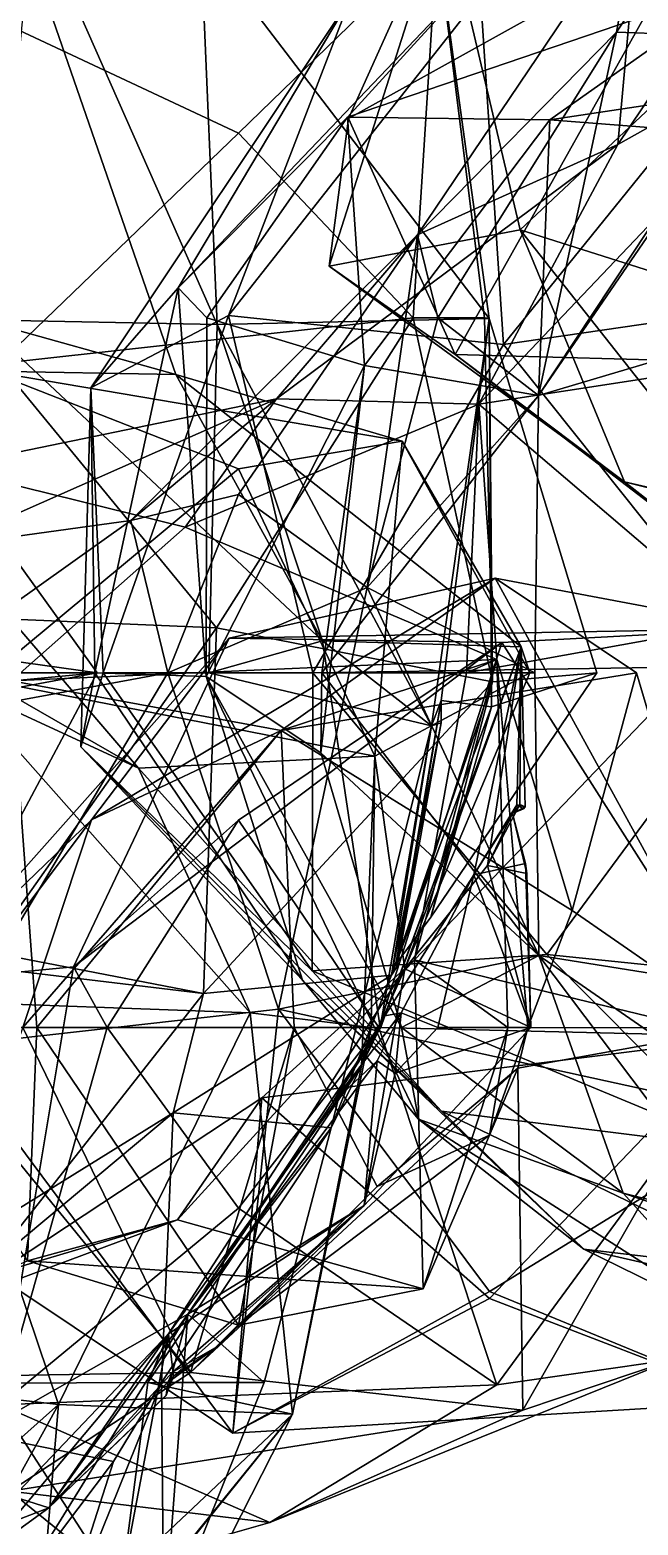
# Model space of a CAD drawing. Extents: x 290083 to 295691, y 4553739 to 4561622.
# Drawn here: x 294105.5 to 294136, y 4558561.2 to 4558636.3 of the extents above; entities that cross this region are included whole.
import ezdxf

# ---------------------------------------------------------------- set-up
doc = ezdxf.new("R2010")
doc.units = 0
doc.layers.add('Au_ppm_Pref_-_0_3', color=7, linetype='CONTINUOUS')

msp = doc.modelspace()

# ---------------------------------------------------------------- linework, layer by layer
at = {"layer": 'Au_ppm_Pref_-_0_3'}
for points in [[(294146.216, 4558653.197, 1818.334), (294136.109, 4558642.531, 1823.909), (294134.954, 4558636.181, 1817.433)], [(294146.216, 4558653.197, 1818.334), (294134.954, 4558636.181, 1817.433), (294143.331, 4558635.876, 1813.772)], [(294102.984, 4558621.736, 1894.584), (294105.725, 4558642.253, 1889.95), (294114.897, 4558621.5, 1888.8)], [(294102.984, 4558621.736, 1894.584), (294105.085, 4558639.651, 1894.645), (294105.725, 4558642.253, 1889.95)], [(294114.897, 4558621.5, 1888.8), (294105.725, 4558642.253, 1889.95), (294114.076, 4558640.759, 1882.722)], [(294130.116, 4558626.249, 1920.603), (294126.278, 4558642.481, 1924.411), (294120.533, 4558624.433, 1924.814)], [(294120.533, 4558624.433, 1924.814), (294126.278, 4558642.481, 1924.411), (294121.49, 4558631.845, 1930.281)], [(294126.278, 4558642.481, 1924.411), (294138.915, 4558641.531, 1931.229), (294121.49, 4558631.845, 1930.281)], [(294136.109, 4558642.531, 1823.909), (294135.016, 4558630.534, 1829.312), (294124.956, 4558625.999, 1822.87)], [(294136.109, 4558642.531, 1823.909), (294124.956, 4558625.999, 1822.87), (294134.954, 4558636.181, 1817.433)], [(294130.116, 4558626.249, 1920.603), (294142.206, 4558637.606, 1919.271), (294126.278, 4558642.481, 1924.411)], [(294136.109, 4558642.531, 1823.909), (294141.146, 4558639.651, 1829.312), (294135.016, 4558630.534, 1829.312)], [(294126.857, 4558620, 1931.283), (294121.49, 4558631.845, 1930.281), (294138.915, 4558641.531, 1931.229)], [(294138.915, 4558641.531, 1931.229), (294153.865, 4558619.265, 1932.964), (294126.857, 4558620, 1931.283)], [(294103.581, 4558636.905, 1874.102), (294115.97, 4558631.099, 1873.738), (294125.949, 4558640.789, 1876.827)], [(294128.566, 4558621.794, 1882.753), (294114.076, 4558640.759, 1882.722), (294125.949, 4558640.789, 1876.827)], [(294128.566, 4558621.794, 1882.753), (294114.897, 4558621.5, 1888.8), (294114.076, 4558640.759, 1882.722)], [(294125.949, 4558640.789, 1876.827), (294115.97, 4558631.099, 1873.738), (294124.752, 4558621.833, 1872.687)], [(294128.318, 4558621.833, 1876.827), (294125.949, 4558640.789, 1876.827), (294124.752, 4558621.833, 1872.687)], [(294128.566, 4558621.794, 1882.753), (294125.949, 4558640.789, 1876.827), (294128.318, 4558621.833, 1876.827)], [(294102.984, 4558621.736, 1894.584), (294112.823, 4558618.982, 1901.199), (294105.465, 4558640.282, 1900.867)], [(294103.455, 4558619.151, 1905.669), (294105.465, 4558640.282, 1900.867), (294112.823, 4558618.982, 1901.199)], [(294121.593, 4558637.886, 1787.737), (294128.657, 4558639.82, 1793.762), (294112.941, 4558623.348, 1793.387)], [(294112.941, 4558623.348, 1793.387), (294128.657, 4558639.82, 1793.762), (294121.449, 4558631.902, 1799.615)], [(294141.42, 4558638.717, 1799.53), (294121.449, 4558631.902, 1799.615), (294128.657, 4558639.82, 1793.762)], [(294146.622, 4558637.026, 1833.526), (294135.016, 4558630.534, 1829.312), (294141.146, 4558639.651, 1829.312)], [(294131.608, 4558631.772, 1804.361), (294121.449, 4558631.902, 1799.615), (294141.42, 4558638.717, 1799.53)], [(294147.338, 4558630.558, 1805.555), (294131.608, 4558631.772, 1804.361), (294141.42, 4558638.717, 1799.53)], [(294108.562, 4558618.318, 1787.737), (294121.593, 4558637.886, 1787.737), (294112.941, 4558623.348, 1793.387)], [(294108.562, 4558618.318, 1787.737), (294115.479, 4558621.953, 1781.634), (294121.593, 4558637.886, 1787.737)], [(294115.479, 4558621.953, 1781.634), (294129.273, 4558620.501, 1776.634), (294128.129, 4558638.034, 1781.904)], [(294121.593, 4558637.886, 1787.737), (294115.479, 4558621.953, 1781.634), (294128.129, 4558638.034, 1781.904)], [(294128.129, 4558638.034, 1781.904), (294129.273, 4558620.501, 1776.634), (294143.478, 4558638.044, 1777.482)], [(294129.273, 4558620.501, 1776.634), (294152.087, 4558623.815, 1775.272), (294143.478, 4558638.044, 1777.482)], [(294130.116, 4558626.249, 1920.603), (294144.041, 4558621.833, 1918.402), (294142.206, 4558637.606, 1919.271)], [(294103.955, 4558619.546, 1873.353), (294115.97, 4558631.099, 1873.738), (294103.581, 4558636.905, 1874.102)], [(294128.046, 4558617.495, 1834.052), (294146.622, 4558637.026, 1833.526), (294150.598, 4558620.966, 1835.819)], [(294128.046, 4558617.495, 1834.052), (294135.016, 4558630.534, 1829.312), (294146.622, 4558637.026, 1833.526)], [(294125.985, 4558621.833, 1817.433), (294134.954, 4558636.181, 1817.433), (294124.956, 4558625.999, 1822.87)], [(294131.028, 4558617.942, 1811.733), (294134.954, 4558636.181, 1817.433), (294125.985, 4558621.833, 1817.433)], [(294143.331, 4558635.876, 1813.772), (294134.954, 4558636.181, 1817.433), (294131.028, 4558617.942, 1811.733)], [(294131.028, 4558617.942, 1811.733), (294153.457, 4558624.594, 1811.263), (294143.331, 4558635.876, 1813.772)], [(294141.168, 4558633.221, 1809.351), (294153.457, 4558624.594, 1811.263), (294131.028, 4558617.942, 1811.733)], [(294141.168, 4558633.221, 1809.351), (294131.028, 4558617.942, 1811.733), (294131.608, 4558631.772, 1804.361)], [(294147.338, 4558630.558, 1805.555), (294141.168, 4558633.221, 1809.351), (294131.608, 4558631.772, 1804.361)], [(294114.384, 4558621.833, 1799.615), (294112.941, 4558623.348, 1793.387), (294121.449, 4558631.902, 1799.615)], [(294122.299, 4558619.443, 1804.924), (294114.384, 4558621.833, 1799.615), (294121.449, 4558631.902, 1799.615)], [(294126.857, 4558620, 1931.283), (294120.533, 4558624.433, 1924.814), (294121.49, 4558631.845, 1930.281)], [(294131.608, 4558631.772, 1804.361), (294122.299, 4558619.443, 1804.924), (294121.449, 4558631.902, 1799.615)], [(294131.028, 4558617.942, 1811.733), (294122.299, 4558619.443, 1804.924), (294131.608, 4558631.772, 1804.361)], [(294115.97, 4558631.099, 1873.738), (294103.955, 4558619.546, 1873.353), (294124.752, 4558621.833, 1872.687)], [(294128.046, 4558617.495, 1834.052), (294117.887, 4558617.764, 1829.115), (294135.016, 4558630.534, 1829.312)], [(294124.956, 4558625.999, 1822.87), (294135.016, 4558630.534, 1829.312), (294117.887, 4558617.764, 1829.115)], [(294117.887, 4558617.764, 1829.115), (294110.57, 4558611.652, 1823.373), (294124.956, 4558625.999, 1822.87)], [(294110.57, 4558611.652, 1823.373), (294115.97, 4558612.966, 1820.389), (294124.956, 4558625.999, 1822.87)], [(294122.427, 4558608.294, 1815.965), (294124.956, 4558625.999, 1822.87), (294115.97, 4558612.966, 1820.389)], [(294130.116, 4558626.249, 1920.603), (294120.533, 4558624.433, 1924.814), (294135.349, 4558613.603, 1924.341)], [(294125.985, 4558621.833, 1817.433), (294124.956, 4558625.999, 1822.87), (294122.427, 4558608.294, 1815.965)], [(294130.116, 4558626.249, 1920.603), (294135.349, 4558613.603, 1924.341), (294141.168, 4558612.268, 1921.153)], [(294144.041, 4558621.833, 1918.402), (294130.116, 4558626.249, 1920.603), (294141.168, 4558612.268, 1921.153)], [(294120.533, 4558624.433, 1924.814), (294126.857, 4558620, 1931.283), (294135.349, 4558613.603, 1924.341)], [(294108.765, 4558604.015, 1792.254), (294108.562, 4558618.318, 1787.737), (294112.941, 4558623.348, 1793.387)], [(294114.356, 4558603.83, 1799.711), (294108.765, 4558604.015, 1792.254), (294112.941, 4558623.348, 1793.387)], [(294114.356, 4558603.83, 1799.711), (294112.941, 4558623.348, 1793.387), (294114.384, 4558621.833, 1799.615)], [(294142.154, 4558604.356, 1775.934), (294152.087, 4558623.815, 1775.272), (294129.273, 4558620.501, 1776.634)], [(294124.752, 4558621.833, 1872.687), (294103.955, 4558619.546, 1873.353), (294114.869, 4558606.264, 1872.156)], [(294108.562, 4558618.318, 1787.737), (294109.173, 4558604.015, 1782.972), (294115.479, 4558621.953, 1781.634)], [(294109.173, 4558604.015, 1782.972), (294119.71, 4558604.015, 1777.621), (294115.479, 4558621.953, 1781.634)], [(294122.299, 4558619.443, 1804.924), (294114.356, 4558603.83, 1799.711), (294114.384, 4558621.833, 1799.615)], [(294124.752, 4558621.833, 1872.687), (294114.869, 4558606.264, 1872.156), (294128.721, 4558603.564, 1876.552)], [(294128.566, 4558621.794, 1882.753), (294125.669, 4558601.346, 1888.228), (294114.897, 4558621.5, 1888.8)], [(294119.71, 4558604.015, 1777.621), (294129.273, 4558620.501, 1776.634), (294115.479, 4558621.953, 1781.634)], [(294131.028, 4558617.942, 1811.733), (294125.985, 4558621.833, 1817.433), (294122.427, 4558608.294, 1815.965)], [(294128.318, 4558621.833, 1876.827), (294124.752, 4558621.833, 1872.687), (294128.721, 4558603.564, 1876.552)], [(294126.147, 4558602.627, 1887.707), (294125.669, 4558601.346, 1888.228), (294128.566, 4558621.794, 1882.753)], [(294128.669, 4558602.312, 1886.252), (294126.147, 4558602.627, 1887.707), (294128.566, 4558621.794, 1882.753)], [(294128.566, 4558621.794, 1882.753), (294128.318, 4558621.833, 1876.827), (294128.721, 4558603.564, 1876.552)], [(294133.962, 4558604.015, 1882.766), (294128.669, 4558602.312, 1886.252), (294128.566, 4558621.794, 1882.753)], [(294128.566, 4558621.794, 1882.753), (294128.721, 4558603.564, 1876.552), (294133.962, 4558604.015, 1882.766)], [(294120.192, 4558605.61, 1894.631), (294112.823, 4558618.982, 1901.199), (294102.984, 4558621.736, 1894.584)], [(294120.192, 4558605.61, 1894.631), (294102.984, 4558621.736, 1894.584), (294114.897, 4558621.5, 1888.8)], [(294114.897, 4558621.5, 1888.8), (294114.486, 4558604.015, 1888.705), (294120.192, 4558605.61, 1894.631)], [(294125.669, 4558601.346, 1888.228), (294114.486, 4558604.015, 1888.705), (294114.897, 4558621.5, 1888.8)], [(294142.154, 4558604.356, 1775.934), (294129.273, 4558620.501, 1776.634), (294119.71, 4558604.015, 1777.621)], [(294140.977, 4558606.458, 1832.916), (294128.046, 4558617.495, 1834.052), (294150.598, 4558620.966, 1835.819)], [(294103.955, 4558619.546, 1873.353), (294093.166, 4558607.185, 1873.073), (294114.869, 4558606.264, 1872.156)], [(294126.857, 4558620, 1931.283), (294153.865, 4558619.265, 1932.964), (294141.213, 4558609.017, 1929.783)], [(294141.213, 4558609.017, 1929.783), (294135.349, 4558613.603, 1924.341), (294126.857, 4558620, 1931.283)], [(294115.97, 4558614.256, 1909.937), (294103.223, 4558603.666, 1912.48), (294103.455, 4558619.151, 1905.669)], [(294115.97, 4558614.256, 1909.937), (294103.455, 4558619.151, 1905.669), (294124.195, 4558615.647, 1906.523)], [(294124.195, 4558615.647, 1906.523), (294103.455, 4558619.151, 1905.669), (294112.823, 4558618.982, 1901.199)], [(294112.823, 4558618.982, 1901.199), (294120.192, 4558605.61, 1894.631), (294130.168, 4558605.312, 1900.654)], [(294124.195, 4558615.647, 1906.523), (294112.823, 4558618.982, 1901.199), (294130.168, 4558605.312, 1900.654)], [(294122.299, 4558619.443, 1804.924), (294120.112, 4558599.992, 1805.555), (294114.356, 4558603.83, 1799.711)], [(294120.156, 4558604.015, 1809.521), (294120.112, 4558599.992, 1805.555), (294122.299, 4558619.443, 1804.924)], [(294131.028, 4558617.942, 1811.733), (294120.156, 4558604.015, 1809.521), (294122.299, 4558619.443, 1804.924)], [(294108.053, 4558600.297, 1787.737), (294108.562, 4558618.318, 1787.737), (294108.765, 4558604.015, 1792.254)], [(294108.562, 4558618.318, 1787.737), (294108.053, 4558600.297, 1787.737), (294109.173, 4558604.015, 1782.972)], [(294094.956, 4558617.897, 1918.402), (294110.954, 4558599.218, 1917.441), (294101.998, 4558603.364, 1924.059)], [(294094.956, 4558617.897, 1918.402), (294103.223, 4558603.666, 1912.48), (294110.954, 4558599.218, 1917.441)], [(294101.119, 4558610.351, 1828.261), (294117.887, 4558617.764, 1829.115), (294101.154, 4558614.317, 1833.791)], [(294117.887, 4558617.764, 1829.115), (294101.119, 4558610.351, 1828.261), (294110.57, 4558611.652, 1823.373)], [(294117.887, 4558617.764, 1829.115), (294113.296, 4558611.318, 1836.425), (294101.154, 4558614.317, 1833.791)], [(294128.046, 4558617.495, 1834.052), (294113.296, 4558611.318, 1836.425), (294117.887, 4558617.764, 1829.115)], [(294128.046, 4558617.495, 1834.052), (294128.939, 4558604.682, 1841.244), (294113.296, 4558611.318, 1836.425)], [(294131.028, 4558617.942, 1811.733), (294130.851, 4558604.015, 1811.494), (294120.156, 4558604.015, 1809.521)], [(294131.028, 4558617.942, 1811.733), (294122.427, 4558608.294, 1815.965), (294130.851, 4558604.015, 1811.494)], [(294127.428, 4558604.015, 1835.251), (294128.939, 4558604.682, 1841.244), (294128.046, 4558617.495, 1834.052)], [(294140.977, 4558606.458, 1832.916), (294127.428, 4558604.015, 1835.251), (294128.046, 4558617.495, 1834.052)], [(294103.371, 4558604.776, 1935.966), (294099.737, 4558616.694, 1930.281), (294108.877, 4558604.015, 1930.281)], [(294099.737, 4558616.694, 1930.281), (294101.998, 4558603.364, 1924.059), (294108.877, 4558604.015, 1930.281)], [(294115.97, 4558614.256, 1909.937), (294124.195, 4558615.647, 1906.523), (294122.82, 4558599.829, 1911.148)], [(294122.82, 4558599.829, 1911.148), (294124.195, 4558615.647, 1906.523), (294130.605, 4558604.015, 1906.523)], [(294124.195, 4558615.647, 1906.523), (294130.168, 4558605.312, 1900.654), (294130.605, 4558604.015, 1906.523)], [(294104.57, 4558603.605, 1841.068), (294101.154, 4558614.317, 1833.791), (294113.296, 4558611.318, 1836.425)], [(294115.97, 4558614.256, 1909.937), (294122.82, 4558599.829, 1911.148), (294103.223, 4558603.666, 1912.48)], [(294141.168, 4558612.268, 1921.153), (294135.349, 4558613.603, 1924.341), (294154.624, 4558608.793, 1924.791)], [(294154.624, 4558608.793, 1924.791), (294135.349, 4558613.603, 1924.341), (294141.213, 4558609.017, 1929.783)], [(294112.426, 4558604.015, 1818.813), (294115.97, 4558612.966, 1820.389), (294110.57, 4558611.652, 1823.373)], [(294112.426, 4558604.015, 1818.813), (294122.427, 4558608.294, 1815.965), (294115.97, 4558612.966, 1820.389)], [(294095.414, 4558600.86, 1824.408), (294110.57, 4558611.652, 1823.373), (294101.119, 4558610.351, 1828.261)], [(294095.414, 4558600.86, 1824.408), (294112.426, 4558604.015, 1818.813), (294110.57, 4558611.652, 1823.373)], [(294113.296, 4558611.318, 1836.425), (294128.939, 4558604.682, 1841.244), (294104.57, 4558603.605, 1841.068)], [(294115.501, 4558605.757, 1858.83), (294108.597, 4558596.624, 1853.069), (294128.864, 4558608.77, 1853.059)], [(294128.864, 4558608.77, 1853.059), (294108.597, 4558596.624, 1853.069), (294118.117, 4558601.108, 1847.413)], [(294117.99, 4558587.121, 1818.83), (294122.427, 4558608.294, 1815.965), (294112.426, 4558604.015, 1818.813)], [(294115.501, 4558605.757, 1858.83), (294128.864, 4558608.77, 1853.059), (294142.281, 4558606.231, 1859.011)], [(294117.99, 4558587.121, 1818.83), (294131.049, 4558589.823, 1811.989), (294122.427, 4558608.294, 1815.965)], [(294128.864, 4558608.77, 1853.059), (294118.117, 4558601.108, 1847.413), (294135.964, 4558604.015, 1849.583)], [(294131.049, 4558589.823, 1811.989), (294130.851, 4558604.015, 1811.494), (294122.427, 4558608.294, 1815.965)], [(294128.864, 4558608.77, 1853.059), (294141.225, 4558586.193, 1853.064), (294142.281, 4558606.231, 1859.011)], [(294128.864, 4558608.77, 1853.059), (294135.964, 4558604.015, 1849.583), (294141.225, 4558586.193, 1853.064)], [(294114.869, 4558606.264, 1872.156), (294093.166, 4558607.185, 1873.073), (294103.371, 4558589.999, 1872.155)], [(294114.218, 4558587.919, 1877.568), (294114.869, 4558606.264, 1872.156), (294103.371, 4558589.999, 1872.155)], [(294114.869, 4558606.264, 1872.156), (294114.218, 4558587.919, 1877.568), (294128.721, 4558603.564, 1876.552)], [(294115.501, 4558605.757, 1858.83), (294142.281, 4558606.231, 1859.011), (294129.189, 4558605.538, 1865.309)], [(294127.428, 4558604.015, 1835.251), (294140.977, 4558606.458, 1832.916), (294124.805, 4558589.6, 1835.113)], [(294140.977, 4558606.458, 1832.916), (294141.073, 4558585.663, 1830.152), (294124.805, 4558589.6, 1835.113)], [(294141.774, 4558585.749, 1864.919), (294129.189, 4558605.538, 1865.309), (294142.281, 4558606.231, 1859.011)], [(294107.683, 4558589.257, 1864.948), (294100.173, 4558588.538, 1858.749), (294115.501, 4558605.757, 1858.83)], [(294115.501, 4558605.757, 1858.83), (294100.173, 4558588.538, 1858.749), (294108.597, 4558596.624, 1853.069)], [(294107.683, 4558589.257, 1864.948), (294115.501, 4558605.757, 1858.83), (294129.189, 4558605.538, 1865.309)], [(294115.97, 4558596.612, 1868.42), (294107.683, 4558589.257, 1864.948), (294129.189, 4558605.538, 1865.309)], [(294114.486, 4558604.015, 1888.705), (294125.669, 4558601.346, 1888.228), (294120.192, 4558605.61, 1894.631)], [(294123.024, 4558586.197, 1868.273), (294115.97, 4558596.612, 1868.42), (294129.189, 4558605.538, 1865.309)], [(294130.168, 4558605.312, 1900.654), (294120.192, 4558605.61, 1894.631), (294123.081, 4558586.197, 1894.239)], [(294123.081, 4558586.197, 1894.239), (294120.192, 4558605.61, 1894.631), (294125.669, 4558601.346, 1888.228)], [(294123.024, 4558586.197, 1868.273), (294129.189, 4558605.538, 1865.309), (294141.774, 4558585.749, 1864.919)], [(294123.326, 4558586.782, 1894.459), (294130.168, 4558605.312, 1900.654), (294123.081, 4558586.197, 1894.239)], [(294123.326, 4558586.782, 1894.459), (294127.786, 4558593.877, 1898.374), (294130.168, 4558605.312, 1900.654)], [(294128.47, 4558594.34, 1902.306), (294124.326, 4558589.142, 1905.954), (294130.168, 4558605.312, 1900.654)], [(294124.326, 4558589.142, 1905.954), (294130.605, 4558604.015, 1906.523), (294130.168, 4558605.312, 1900.654)], [(294127.786, 4558593.877, 1898.374), (294129.949, 4558597.38, 1900.274), (294130.168, 4558605.312, 1900.654)], [(294128.47, 4558594.34, 1902.306), (294130.168, 4558605.312, 1900.654), (294130.097, 4558597.395, 1900.856)], [(294129.949, 4558597.38, 1900.274), (294130.369, 4558597.282, 1900.624), (294130.168, 4558605.312, 1900.654)], [(294130.097, 4558597.395, 1900.856), (294130.168, 4558605.312, 1900.654), (294130.369, 4558597.282, 1900.624)], [(294103.371, 4558604.776, 1935.966), (294108.877, 4558604.015, 1930.281), (294103.927, 4558604.015, 1935.958)], [(294104.57, 4558603.605, 1841.068), (294128.939, 4558604.682, 1841.244), (294118.117, 4558601.108, 1847.413)], [(294118.117, 4558601.108, 1847.413), (294128.939, 4558604.682, 1841.244), (294132.727, 4558592.077, 1847.13)], [(294129.503, 4558586.197, 1841.191), (294128.939, 4558604.682, 1841.244), (294124.805, 4558589.6, 1835.113)], [(294124.805, 4558589.6, 1835.113), (294128.939, 4558604.682, 1841.244), (294127.428, 4558604.015, 1835.251)], [(294130.498, 4558586.197, 1846.22), (294132.727, 4558592.077, 1847.13), (294128.939, 4558604.682, 1841.244)], [(294129.503, 4558586.197, 1841.191), (294130.498, 4558586.197, 1846.22), (294128.939, 4558604.682, 1841.244)], [(294095.414, 4558600.86, 1824.408), (294101.265, 4558585.256, 1821.824), (294112.426, 4558604.015, 1818.813)], [(294108.877, 4558604.015, 1930.281), (294100.087, 4558587.549, 1930.131), (294103.371, 4558602.985, 1935.877)], [(294100.087, 4558587.549, 1930.131), (294108.877, 4558604.015, 1930.281), (294101.998, 4558603.364, 1924.059)], [(294117.99, 4558587.121, 1818.83), (294112.426, 4558604.015, 1818.813), (294101.265, 4558585.256, 1821.824)], [(294108.877, 4558604.015, 1930.281), (294103.371, 4558602.985, 1935.877), (294103.927, 4558604.015, 1935.958)], [(294119.666, 4558589.057, 1782.866), (294109.173, 4558604.015, 1782.972), (294108.053, 4558600.297, 1787.737)], [(294119.191, 4558588.588, 1793.043), (294108.053, 4558600.297, 1787.737), (294108.765, 4558604.015, 1792.254)], [(294108.765, 4558604.015, 1792.254), (294114.356, 4558603.83, 1799.711), (294119.191, 4558588.588, 1793.043)], [(294109.173, 4558604.015, 1782.972), (294119.666, 4558589.057, 1782.866), (294119.71, 4558604.015, 1777.621)], [(294120.112, 4558599.992, 1805.555), (294124.152, 4558586.197, 1804.128), (294114.356, 4558603.83, 1799.711)], [(294124.152, 4558586.197, 1804.128), (294125.019, 4558581.596, 1799.72), (294114.356, 4558603.83, 1799.711)], [(294125.019, 4558581.596, 1799.72), (294119.191, 4558588.588, 1793.043), (294114.356, 4558603.83, 1799.711)], [(294132.727, 4558592.077, 1847.13), (294135.964, 4558604.015, 1849.583), (294118.117, 4558601.108, 1847.413)], [(294119.666, 4558589.057, 1782.866), (294131.453, 4558589.868, 1778.441), (294119.71, 4558604.015, 1777.621)], [(294142.154, 4558604.356, 1775.934), (294119.71, 4558604.015, 1777.621), (294131.453, 4558589.868, 1778.441)], [(294120.112, 4558599.992, 1805.555), (294120.156, 4558604.015, 1809.521), (294131.049, 4558589.823, 1811.989)], [(294120.156, 4558604.015, 1809.521), (294130.851, 4558604.015, 1811.494), (294131.049, 4558589.823, 1811.989)], [(294124.326, 4558589.142, 1905.954), (294122.82, 4558599.829, 1911.148), (294130.605, 4558604.015, 1906.523)], [(294125.628, 4558591.747, 1883.929), (294128.669, 4558602.312, 1886.252), (294133.962, 4558604.015, 1882.766)], [(294125.628, 4558591.747, 1883.929), (294133.962, 4558604.015, 1882.766), (294128.721, 4558603.564, 1876.552)], [(294142.154, 4558604.356, 1775.934), (294131.453, 4558589.868, 1778.441), (294150.975, 4558587.864, 1777.73)], [(294135.964, 4558604.015, 1849.583), (294132.727, 4558592.077, 1847.13), (294141.225, 4558586.193, 1853.064)], [(294104.57, 4558603.605, 1841.068), (294105.849, 4558586.197, 1845.962), (294097.433, 4558586.197, 1844.331)], [(294101.998, 4558603.364, 1924.059), (294116.556, 4558586.947, 1924.502), (294100.087, 4558587.549, 1930.131)], [(294101.998, 4558603.364, 1924.059), (294110.954, 4558599.218, 1917.441), (294116.556, 4558586.947, 1924.502)], [(294122.82, 4558599.829, 1911.148), (294110.954, 4558599.218, 1917.441), (294103.223, 4558603.666, 1912.48)], [(294104.57, 4558603.605, 1841.068), (294118.117, 4558601.108, 1847.413), (294105.849, 4558586.197, 1845.962)], [(294123.651, 4558588.836, 1884.204), (294128.721, 4558603.564, 1876.552), (294114.218, 4558587.919, 1877.568)], [(294123.651, 4558588.836, 1884.204), (294123.879, 4558589.379, 1883.974), (294128.721, 4558603.564, 1876.552)], [(294123.879, 4558589.379, 1883.974), (294125.628, 4558591.747, 1883.929), (294128.721, 4558603.564, 1876.552)], [(294126.147, 4558602.627, 1887.707), (294123.879, 4558589.379, 1883.974), (294123.94, 4558589.261, 1884.164)], [(294123.879, 4558589.379, 1883.974), (294126.147, 4558602.627, 1887.707), (294128.669, 4558602.312, 1886.252)], [(294125.628, 4558591.747, 1883.929), (294123.879, 4558589.379, 1883.974), (294128.669, 4558602.312, 1886.252)], [(294126.147, 4558602.627, 1887.707), (294123.94, 4558589.261, 1884.164), (294126.144, 4558601.499, 1887.915)], [(294126.144, 4558601.499, 1887.915), (294125.669, 4558601.346, 1888.228), (294126.147, 4558602.627, 1887.707)], [(294108.597, 4558596.624, 1853.069), (294105.147, 4558586.197, 1847.967), (294118.117, 4558601.108, 1847.413)], [(294118.117, 4558601.108, 1847.413), (294105.147, 4558586.197, 1847.967), (294118.767, 4558586.197, 1847.13)], [(294118.767, 4558586.197, 1847.13), (294105.849, 4558586.197, 1845.962), (294118.117, 4558601.108, 1847.413)], [(294123.651, 4558588.836, 1884.204), (294120.622, 4558581.175, 1887.722), (294125.669, 4558601.346, 1888.228)], [(294123.081, 4558586.197, 1894.239), (294125.669, 4558601.346, 1888.228), (294120.622, 4558581.175, 1887.722)], [(294126.144, 4558601.499, 1887.915), (294123.94, 4558589.261, 1884.164), (294123.651, 4558588.836, 1884.204)], [(294126.144, 4558601.499, 1887.915), (294123.651, 4558588.836, 1884.204), (294125.669, 4558601.346, 1888.228)], [(294119.191, 4558588.588, 1793.043), (294126.168, 4558582.008, 1787.701), (294108.053, 4558600.297, 1787.737)], [(294108.053, 4558600.297, 1787.737), (294126.168, 4558582.008, 1787.701), (294119.666, 4558589.057, 1782.866)], [(294122.82, 4558599.829, 1911.148), (294122.627, 4558586.197, 1917.168), (294110.954, 4558599.218, 1917.441)], [(294124.152, 4558586.197, 1804.128), (294120.112, 4558599.992, 1805.555), (294131.049, 4558589.823, 1811.989)], [(294124.326, 4558589.142, 1905.954), (294122.155, 4558584.274, 1911.518), (294122.82, 4558599.829, 1911.148)], [(294122.82, 4558599.829, 1911.148), (294122.155, 4558584.274, 1911.518), (294122.627, 4558586.197, 1917.168)], [(294110.954, 4558599.218, 1917.441), (294122.627, 4558586.197, 1917.168), (294116.556, 4558586.947, 1924.502)], [(294129.732, 4558596.943, 1900.556), (294129.949, 4558597.38, 1900.274), (294127.786, 4558593.877, 1898.374)], [(294128.47, 4558594.34, 1902.306), (294130.097, 4558597.395, 1900.856), (294129.732, 4558596.943, 1900.556)], [(294130.369, 4558597.282, 1900.624), (294129.732, 4558596.943, 1900.556), (294130.097, 4558597.395, 1900.856)], [(294129.949, 4558597.38, 1900.274), (294129.732, 4558596.943, 1900.556), (294130.291, 4558597.182, 1900.557)], [(294130.291, 4558597.182, 1900.557), (294129.732, 4558596.943, 1900.556), (294130.369, 4558597.282, 1900.624)], [(294129.949, 4558597.38, 1900.274), (294130.291, 4558597.182, 1900.557), (294130.369, 4558597.282, 1900.624)], [(294100.739, 4558586.197, 1853.069), (294108.597, 4558596.624, 1853.069), (294100.173, 4558588.538, 1858.749)], [(294100.739, 4558586.197, 1853.069), (294105.147, 4558586.197, 1847.967), (294108.597, 4558596.624, 1853.069)], [(294107.683, 4558589.257, 1864.948), (294115.97, 4558596.612, 1868.42), (294109.375, 4558586.197, 1868.057)], [(294123.024, 4558586.197, 1868.273), (294109.375, 4558586.197, 1868.057), (294115.97, 4558596.612, 1868.42)], [(294130.379, 4558594.438, 1900.562), (294129.732, 4558596.943, 1900.556), (294127.786, 4558593.877, 1898.374)], [(294128.47, 4558594.34, 1902.306), (294129.732, 4558596.943, 1900.556), (294130.453, 4558593.942, 1900.612)], [(294130.453, 4558593.942, 1900.612), (294129.732, 4558596.943, 1900.556), (294130.379, 4558594.438, 1900.562)], [(294124.326, 4558589.142, 1905.954), (294128.47, 4558594.34, 1902.306), (294130.647, 4558586.197, 1900.584)], [(294127.786, 4558593.877, 1898.374), (294130.647, 4558586.197, 1900.584), (294130.379, 4558594.438, 1900.562)], [(294130.453, 4558593.942, 1900.612), (294130.647, 4558586.197, 1900.584), (294128.47, 4558594.34, 1902.306)], [(294130.379, 4558594.438, 1900.562), (294130.647, 4558586.197, 1900.584), (294130.453, 4558593.942, 1900.612)], [(294123.326, 4558586.782, 1894.459), (294124.14, 4558586.947, 1895.145), (294127.786, 4558593.877, 1898.374)], [(294124.14, 4558586.947, 1895.145), (294125.979, 4558586.197, 1896.67), (294127.786, 4558593.877, 1898.374)], [(294125.979, 4558586.197, 1896.67), (294130.647, 4558586.197, 1900.584), (294127.786, 4558593.877, 1898.374)], [(294130.498, 4558586.197, 1846.22), (294130.497, 4558586.197, 1847.13), (294132.727, 4558592.077, 1847.13)], [(294132.727, 4558592.077, 1847.13), (294130.497, 4558586.197, 1847.13), (294141.225, 4558586.193, 1853.064)], [(294093.272, 4558590.417, 1878.445), (294103.371, 4558574.137, 1878.746), (294114.218, 4558587.919, 1877.568)], [(294093.272, 4558590.417, 1878.445), (294114.218, 4558587.919, 1877.568), (294103.371, 4558589.999, 1872.155)], [(294125.247, 4558573.077, 1841.191), (294124.805, 4558589.6, 1835.113), (294112.916, 4558576.549, 1836.535)], [(294124.805, 4558589.6, 1835.113), (294117.143, 4558582.674, 1830.26), (294112.916, 4558576.549, 1836.535)], [(294124.805, 4558589.6, 1835.113), (294141.073, 4558585.663, 1830.152), (294117.143, 4558582.674, 1830.26)], [(294117.99, 4558587.121, 1818.83), (294142.795, 4558581.691, 1817.111), (294131.049, 4558589.823, 1811.989)], [(294119.666, 4558589.057, 1782.866), (294141.111, 4558580.153, 1781.786), (294131.453, 4558589.868, 1778.441)], [(294124.152, 4558586.197, 1804.128), (294131.049, 4558589.823, 1811.989), (294135.288, 4558577.881, 1805.555)], [(294129.503, 4558586.197, 1841.191), (294124.805, 4558589.6, 1835.113), (294125.247, 4558573.077, 1841.191)], [(294131.049, 4558589.823, 1811.989), (294142.795, 4558581.691, 1817.111), (294153.787, 4558586.181, 1811.494)], [(294131.049, 4558589.823, 1811.989), (294141.168, 4558576.412, 1808.816), (294135.288, 4558577.881, 1805.555)], [(294131.049, 4558589.823, 1811.989), (294153.787, 4558586.181, 1811.494), (294141.168, 4558576.412, 1808.816)], [(294150.975, 4558587.864, 1777.73), (294131.453, 4558589.868, 1778.441), (294141.111, 4558580.153, 1781.786)], [(294107.683, 4558589.257, 1864.948), (294104.019, 4558567.256, 1865.832), (294100.173, 4558588.538, 1858.749)], [(294107.683, 4558589.257, 1864.948), (294109.375, 4558586.197, 1868.057), (294104.019, 4558567.256, 1865.832)], [(294122.155, 4558584.274, 1911.518), (294124.326, 4558589.142, 1905.954), (294112.463, 4558570.83, 1906.747)], [(294124.326, 4558589.142, 1905.954), (294122.284, 4558577.268, 1900.584), (294112.463, 4558570.83, 1906.747)], [(294123.651, 4558588.836, 1884.204), (294112.7, 4558581.912, 1882.766), (294120.622, 4558581.175, 1887.722)], [(294112.7, 4558581.912, 1882.766), (294123.651, 4558588.836, 1884.204), (294114.218, 4558587.919, 1877.568)], [(294119.666, 4558589.057, 1782.866), (294126.168, 4558582.008, 1787.701), (294141.111, 4558580.153, 1781.786)], [(294124.326, 4558589.142, 1905.954), (294130.647, 4558586.197, 1900.584), (294122.284, 4558577.268, 1900.584)], [(294123.651, 4558588.836, 1884.204), (294123.94, 4558589.261, 1884.164), (294123.879, 4558589.379, 1883.974)], [(294133.304, 4558575.075, 1793.676), (294126.168, 4558582.008, 1787.701), (294119.191, 4558588.588, 1793.043)], [(294125.019, 4558581.596, 1799.72), (294133.304, 4558575.075, 1793.676), (294119.191, 4558588.588, 1793.043)], [(294090.997, 4558569.108, 1929.931), (294100.087, 4558587.549, 1930.131), (294106.937, 4558567.281, 1925.552)], [(294100.087, 4558587.549, 1930.131), (294116.556, 4558586.947, 1924.502), (294106.937, 4558567.281, 1925.552)], [(294112.7, 4558581.912, 1882.766), (294114.218, 4558587.919, 1877.568), (294103.371, 4558574.137, 1878.746)], [(294117.99, 4558587.121, 1818.83), (294101.265, 4558585.256, 1821.824), (294115.683, 4558565.84, 1823.162)], [(294118.691, 4558566.794, 1918.569), (294106.937, 4558567.281, 1925.552), (294116.556, 4558586.947, 1924.502)], [(294117.99, 4558587.121, 1818.83), (294115.683, 4558565.84, 1823.162), (294128.569, 4558572.951, 1818.957)], [(294118.691, 4558566.794, 1918.569), (294116.556, 4558586.947, 1924.502), (294122.627, 4558586.197, 1917.168)], [(294117.99, 4558587.121, 1818.83), (294128.569, 4558572.951, 1818.957), (294142.795, 4558581.691, 1817.111)], [(294123.326, 4558586.782, 1894.459), (294120.672, 4558582.406, 1894.512), (294124.14, 4558586.947, 1895.145)], [(294120.672, 4558582.406, 1894.512), (294122.932, 4558584.528, 1895.425), (294124.14, 4558586.947, 1895.145)], [(294120.672, 4558582.406, 1894.512), (294123.326, 4558586.782, 1894.459), (294123.075, 4558586.132, 1894.285)], [(294122.932, 4558584.528, 1895.425), (294123.844, 4558583.917, 1896.67), (294124.14, 4558586.947, 1895.145)], [(294123.075, 4558586.132, 1894.285), (294123.326, 4558586.782, 1894.459), (294123.122, 4558586.197, 1894.274)], [(294123.122, 4558586.197, 1894.274), (294123.326, 4558586.782, 1894.459), (294123.081, 4558586.197, 1894.239)], [(294125.979, 4558586.197, 1896.67), (294124.14, 4558586.947, 1895.145), (294123.844, 4558583.917, 1896.67)], [(294105.381, 4558574.489, 1840.101), (294097.433, 4558586.197, 1844.331), (294105.849, 4558586.197, 1845.962)], [(294105.147, 4558586.197, 1847.967), (294103.371, 4558581.337, 1848.75), (294113.566, 4558568.888, 1848.204)], [(294109.375, 4558586.197, 1868.057), (294115.97, 4558577.141, 1867.967), (294104.019, 4558567.256, 1865.832)], [(294113.566, 4558568.888, 1848.204), (294118.767, 4558586.197, 1847.13), (294105.147, 4558586.197, 1847.967)], [(294105.381, 4558574.489, 1840.101), (294105.849, 4558586.197, 1845.962), (294115.97, 4558571.254, 1846.172)], [(294115.97, 4558571.254, 1846.172), (294105.849, 4558586.197, 1845.962), (294118.767, 4558586.197, 1847.13)], [(294115.97, 4558577.141, 1867.967), (294109.375, 4558586.197, 1868.057), (294123.024, 4558586.197, 1868.273)], [(294113.427, 4558571.817, 1894.672), (294120.672, 4558582.406, 1894.512), (294123.081, 4558586.197, 1894.239)], [(294113.427, 4558571.817, 1894.672), (294123.081, 4558586.197, 1894.239), (294120.622, 4558581.175, 1887.722)], [(294113.566, 4558568.888, 1848.204), (294122.93, 4558578.222, 1847.13), (294118.767, 4558586.197, 1847.13)], [(294115.97, 4558577.141, 1867.967), (294123.024, 4558586.197, 1868.273), (294128.949, 4558568.256, 1864.922)], [(294115.97, 4558571.254, 1846.172), (294118.767, 4558586.197, 1847.13), (294122.93, 4558578.222, 1847.13)], [(294122.155, 4558584.274, 1911.518), (294118.691, 4558566.794, 1918.569), (294122.627, 4558586.197, 1917.168)], [(294123.081, 4558586.197, 1894.239), (294120.672, 4558582.406, 1894.512), (294123.075, 4558586.132, 1894.285)], [(294123.844, 4558583.917, 1896.67), (294122.284, 4558577.268, 1900.584), (294130.647, 4558586.197, 1900.584)], [(294123.024, 4558586.197, 1868.273), (294141.774, 4558585.749, 1864.919), (294128.949, 4558568.256, 1864.922)], [(294123.075, 4558586.132, 1894.285), (294123.122, 4558586.197, 1894.274), (294123.081, 4558586.197, 1894.239)], [(294125.979, 4558586.197, 1896.67), (294123.844, 4558583.917, 1896.67), (294130.647, 4558586.197, 1900.584)], [(294124.152, 4558586.197, 1804.128), (294135.288, 4558577.881, 1805.555), (294125.019, 4558581.596, 1799.72)], [(294129.503, 4558586.197, 1841.191), (294125.247, 4558573.077, 1841.191), (294128.569, 4558580.793, 1845.329)], [(294129.503, 4558586.197, 1841.191), (294128.569, 4558580.793, 1845.329), (294130.498, 4558586.197, 1846.22)], [(294130.498, 4558586.197, 1846.22), (294128.569, 4558580.793, 1845.329), (294130.002, 4558584.171, 1847.13)], [(294128.949, 4558568.256, 1864.922), (294141.774, 4558585.749, 1864.919), (294137.808, 4558569.542, 1859.009)], [(294130.498, 4558586.197, 1846.22), (294130.002, 4558584.171, 1847.13), (294130.497, 4558586.197, 1847.13)], [(294130.497, 4558586.197, 1847.13), (294130.002, 4558584.171, 1847.13), (294141.225, 4558586.193, 1853.064)], [(294130.002, 4558584.171, 1847.13), (294130.247, 4558566.991, 1853.281), (294141.225, 4558586.193, 1853.064)], [(294137.808, 4558569.542, 1859.009), (294141.225, 4558586.193, 1853.064), (294130.247, 4558566.991, 1853.281)], [(294103.72, 4558573.828, 1828.411), (294115.683, 4558565.84, 1823.162), (294101.265, 4558585.256, 1821.824)], [(294141.073, 4558585.663, 1830.152), (294128.569, 4558572.604, 1827.904), (294117.143, 4558582.674, 1830.26)], [(294141.073, 4558585.663, 1830.152), (294142.049, 4558567.417, 1823.368), (294128.569, 4558572.604, 1827.904)], [(294118.691, 4558566.794, 1918.569), (294122.155, 4558584.274, 1911.518), (294111.415, 4558568.379, 1912.463)], [(294111.415, 4558568.379, 1912.463), (294122.155, 4558584.274, 1911.518), (294112.463, 4558570.83, 1906.747)], [(294120.672, 4558582.406, 1894.512), (294113.427, 4558571.817, 1894.672), (294122.932, 4558584.528, 1895.425)], [(294113.427, 4558571.817, 1894.672), (294122.284, 4558577.268, 1900.584), (294122.932, 4558584.528, 1895.425)], [(294122.932, 4558584.528, 1895.425), (294122.284, 4558577.268, 1900.584), (294123.844, 4558583.917, 1896.67)], [(294130.002, 4558584.171, 1847.13), (294122.93, 4558578.222, 1847.13), (294113.566, 4558568.888, 1848.204)], [(294130.002, 4558584.171, 1847.13), (294113.566, 4558568.888, 1848.204), (294130.247, 4558566.991, 1853.281)], [(294128.569, 4558580.793, 1845.329), (294122.93, 4558578.222, 1847.13), (294130.002, 4558584.171, 1847.13)], [(294103.72, 4558573.828, 1828.411), (294112.916, 4558576.549, 1836.535), (294117.143, 4558582.674, 1830.26)], [(294103.72, 4558573.828, 1828.411), (294117.143, 4558582.674, 1830.26), (294115.683, 4558565.84, 1823.162)], [(294117.143, 4558582.674, 1830.26), (294128.569, 4558572.604, 1827.904), (294115.683, 4558565.84, 1823.162)], [(294142.83, 4558573.956, 1788.813), (294126.168, 4558582.008, 1787.701), (294133.304, 4558575.075, 1793.676)], [(294126.168, 4558582.008, 1787.701), (294142.83, 4558573.956, 1788.813), (294141.111, 4558580.153, 1781.786)], [(294090.717, 4558568.3, 1882.71), (294112.108, 4558568.379, 1884.586), (294112.7, 4558581.912, 1882.766)], [(294103.371, 4558574.137, 1878.746), (294090.717, 4558568.3, 1882.71), (294112.7, 4558581.912, 1882.766)], [(294103.371, 4558581.337, 1848.75), (294092.275, 4558568.532, 1847.342), (294113.566, 4558568.888, 1848.204)], [(294112.108, 4558568.379, 1884.586), (294120.622, 4558581.175, 1887.722), (294112.7, 4558581.912, 1882.766)], [(294125.019, 4558581.596, 1799.72), (294135.288, 4558577.881, 1805.555), (294141.426, 4558571.091, 1799.785)], [(294141.426, 4558571.091, 1799.785), (294133.304, 4558575.075, 1793.676), (294125.019, 4558581.596, 1799.72)], [(294142.795, 4558581.691, 1817.111), (294128.569, 4558572.951, 1818.957), (294142.049, 4558567.417, 1823.368)], [(294112.108, 4558568.379, 1884.586), (294117.262, 4558568.379, 1888.705), (294120.622, 4558581.175, 1887.722)], [(294113.427, 4558571.817, 1894.672), (294120.622, 4558581.175, 1887.722), (294117.262, 4558568.379, 1888.705)], [(294115.97, 4558571.254, 1846.172), (294122.93, 4558578.222, 1847.13), (294128.569, 4558580.793, 1845.329)], [(294115.97, 4558571.254, 1846.172), (294128.569, 4558580.793, 1845.329), (294125.247, 4558573.077, 1841.191)], [(294156.731, 4558570.588, 1805.346), (294135.288, 4558577.881, 1805.555), (294141.168, 4558576.412, 1808.816)], [(294135.288, 4558577.881, 1805.555), (294156.731, 4558570.588, 1805.346), (294141.426, 4558571.091, 1799.785)], [(294115.97, 4558577.141, 1867.967), (294128.949, 4558568.256, 1864.922), (294104.019, 4558567.256, 1865.832)], [(294112.704, 4558568.693, 1901.835), (294112.463, 4558570.83, 1906.747), (294122.284, 4558577.268, 1900.584)], [(294122.284, 4558577.268, 1900.584), (294113.427, 4558571.817, 1894.672), (294112.661, 4558568.893, 1898.91)], [(294114.892, 4558570.178, 1900.568), (294122.284, 4558577.268, 1900.584), (294112.661, 4558568.893, 1898.91)], [(294112.704, 4558568.693, 1901.835), (294122.284, 4558577.268, 1900.584), (294114.843, 4558570.14, 1900.584)], [(294114.843, 4558570.14, 1900.584), (294122.284, 4558577.268, 1900.584), (294114.892, 4558570.178, 1900.568)], [(294105.381, 4558574.489, 1840.101), (294112.916, 4558576.549, 1836.535), (294090.81, 4558568.31, 1835.209)], [(294112.916, 4558576.549, 1836.535), (294103.72, 4558573.828, 1828.411), (294090.81, 4558568.31, 1835.209)], [(294105.381, 4558574.489, 1840.101), (294125.247, 4558573.077, 1841.191), (294112.916, 4558576.549, 1836.535)], [(294125.247, 4558573.077, 1841.191), (294105.381, 4558574.489, 1840.101), (294115.97, 4558571.254, 1846.172)], [(294142.83, 4558573.956, 1788.813), (294133.304, 4558575.075, 1793.676), (294155.637, 4558569.963, 1793.898)], [(294155.637, 4558569.963, 1793.898), (294133.304, 4558575.075, 1793.676), (294141.426, 4558571.091, 1799.785)], [(294115.683, 4558565.84, 1823.162), (294142.049, 4558567.417, 1823.368), (294128.569, 4558572.951, 1818.957)], [(294128.569, 4558572.604, 1827.904), (294142.049, 4558567.417, 1823.368), (294115.683, 4558565.84, 1823.162)], [(294113.427, 4558571.817, 1894.672), (294099.941, 4558564.147, 1894.645), (294106.456, 4558562.087, 1900.549)], [(294113.427, 4558571.817, 1894.672), (294103.371, 4558555.561, 1892.978), (294099.941, 4558564.147, 1894.645)], [(294113.427, 4558571.817, 1894.672), (294112.22, 4558555.864, 1888.705), (294103.371, 4558555.561, 1892.978)], [(294112.661, 4558568.893, 1898.91), (294113.427, 4558571.817, 1894.672), (294106.456, 4558562.087, 1900.549)], [(294113.427, 4558571.817, 1894.672), (294117.262, 4558568.379, 1888.705), (294112.22, 4558555.864, 1888.705)], [(294112.463, 4558570.83, 1906.747), (294099.017, 4558556.718, 1906.523), (294103.371, 4558559.995, 1909.668)], [(294106.456, 4558562.087, 1900.549), (294099.017, 4558556.718, 1906.523), (294112.463, 4558570.83, 1906.747)], [(294112.463, 4558570.83, 1906.747), (294103.371, 4558559.995, 1909.668), (294110.174, 4558558.758, 1912.463)], [(294112.463, 4558570.83, 1906.747), (294112.704, 4558568.693, 1901.835), (294106.456, 4558562.087, 1900.549)], [(294112.463, 4558570.83, 1906.747), (294110.174, 4558558.758, 1912.463), (294111.415, 4558568.379, 1912.463)], [(294112.423, 4558568.379, 1900.584), (294114.843, 4558570.14, 1900.584), (294114.892, 4558570.178, 1900.568)], [(294114.892, 4558570.178, 1900.568), (294112.661, 4558568.893, 1898.91), (294112.423, 4558568.379, 1900.584)], [(294112.704, 4558568.693, 1901.835), (294114.843, 4558570.14, 1900.584), (294112.423, 4558568.379, 1900.584)], [(294117.547, 4558561.351, 1858.888), (294128.949, 4558568.256, 1864.922), (294137.808, 4558569.542, 1859.009)], [(294117.547, 4558561.351, 1858.888), (294137.808, 4558569.542, 1859.009), (294130.247, 4558566.991, 1853.281)], [(294090.997, 4558569.108, 1929.931), (294106.937, 4558567.281, 1925.552), (294095.219, 4558556.851, 1924.341)], [(294113.566, 4558568.888, 1848.204), (294092.275, 4558568.532, 1847.342), (294104.513, 4558562.919, 1853.176)], [(294113.566, 4558568.888, 1848.204), (294104.513, 4558562.919, 1853.176), (294130.247, 4558566.991, 1853.281)], [(294112.34, 4558567.731, 1900.562), (294112.661, 4558568.893, 1898.91), (294106.456, 4558562.087, 1900.549)], [(294112.339, 4558567.741, 1900.584), (294106.456, 4558562.087, 1900.549), (294112.704, 4558568.693, 1901.835)], [(294112.339, 4558567.741, 1900.584), (294112.704, 4558568.693, 1901.835), (294112.423, 4558568.379, 1900.584)], [(294112.34, 4558567.731, 1900.562), (294112.423, 4558568.379, 1900.584), (294112.661, 4558568.893, 1898.91)], [(294090.717, 4558568.3, 1882.71), (294109.705, 4558564.408, 1884.396), (294112.108, 4558568.379, 1884.586)], [(294090.717, 4558568.3, 1882.71), (294102.523, 4558554.905, 1883.814), (294109.705, 4558564.408, 1884.396)], [(294104.019, 4558567.256, 1865.832), (294128.949, 4558568.256, 1864.922), (294117.547, 4558561.351, 1858.888)], [(294112.339, 4558567.741, 1900.584), (294112.34, 4558567.731, 1900.562), (294106.456, 4558562.087, 1900.549)], [(294109.705, 4558564.408, 1884.396), (294106.57, 4558554.637, 1885.633), (294112.108, 4558568.379, 1884.586)], [(294112.22, 4558555.864, 1888.705), (294112.108, 4558568.379, 1884.586), (294106.57, 4558554.637, 1885.633)], [(294110.174, 4558558.758, 1912.463), (294118.691, 4558566.794, 1918.569), (294111.415, 4558568.379, 1912.463)], [(294112.22, 4558555.864, 1888.705), (294117.262, 4558568.379, 1888.705), (294112.108, 4558568.379, 1884.586)], [(294112.423, 4558568.379, 1900.584), (294112.34, 4558567.731, 1900.562), (294112.339, 4558567.741, 1900.584)], [(294106.937, 4558567.281, 1925.552), (294097.711, 4558550.561, 1921.07), (294095.219, 4558556.851, 1924.341)], [(294095.659, 4558561.468, 1859.009), (294104.019, 4558567.256, 1865.832), (294109.345, 4558559.01, 1859.009)], [(294106.937, 4558567.281, 1925.552), (294105.539, 4558550.561, 1919.424), (294097.711, 4558550.561, 1921.07)], [(294109.345, 4558559.01, 1859.009), (294104.019, 4558567.256, 1865.832), (294117.547, 4558561.351, 1858.888)], [(294104.513, 4558562.919, 1853.176), (294117.547, 4558561.351, 1858.888), (294130.247, 4558566.991, 1853.281)], [(294118.691, 4558566.794, 1918.569), (294105.539, 4558550.561, 1919.424), (294106.937, 4558567.281, 1925.552)], [(294105.539, 4558550.561, 1919.424), (294118.691, 4558566.794, 1918.569), (294110.431, 4558550.561, 1918.402)], [(294118.691, 4558566.794, 1918.569), (294110.174, 4558558.758, 1912.463), (294105.63, 4558550.561, 1917.337)], [(294110.431, 4558550.561, 1918.402), (294118.691, 4558566.794, 1918.569), (294105.63, 4558550.561, 1917.337)], [(294089.2, 4558555.446, 1900.366), (294106.456, 4558562.087, 1900.549), (294099.941, 4558564.147, 1894.645)], [(294102.523, 4558554.904, 1883.814), (294109.705, 4558564.408, 1884.396), (294102.523, 4558554.905, 1883.814)], [(294106.57, 4558554.637, 1885.633), (294109.705, 4558564.408, 1884.396), (294102.523, 4558554.904, 1883.814)], [(294109.345, 4558559.01, 1859.009), (294104.513, 4558562.919, 1853.176), (294095.659, 4558561.468, 1859.009)], [(294109.345, 4558559.01, 1859.009), (294117.547, 4558561.351, 1858.888), (294104.513, 4558562.919, 1853.176)], [(294089.2, 4558555.446, 1900.366), (294099.017, 4558556.718, 1906.523), (294106.456, 4558562.087, 1900.549)]]:
    msp.add_3dface(points, dxfattribs=at)

doc.saveas('drawing.dxf')
